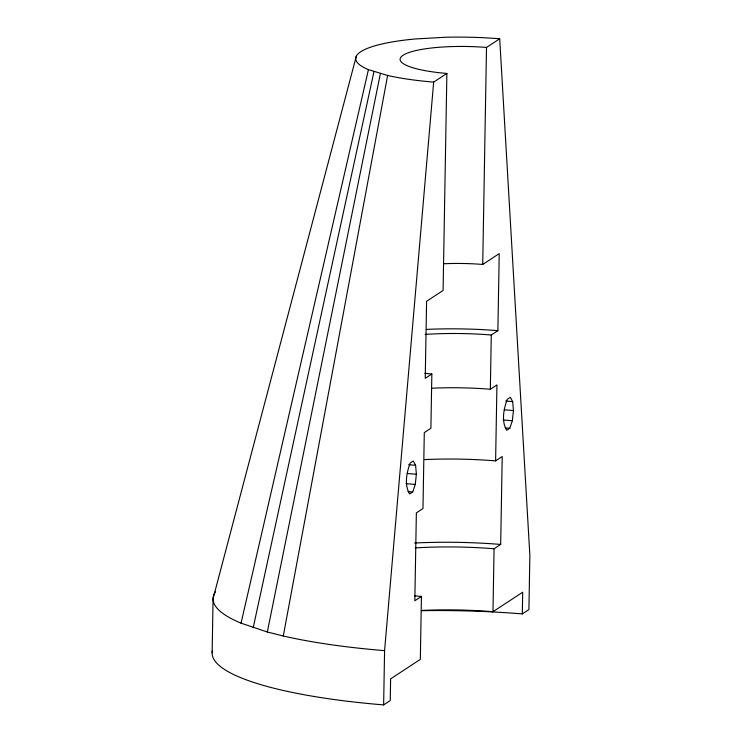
<?xml version="1.0" encoding="UTF-8"?>
<svg xmlns="http://www.w3.org/2000/svg" width="742" height="742" viewBox="0 0 742 742"><rect width="100%" height="100%" fill="white"/><g stroke="black" fill="none" stroke-linecap="round" stroke-linejoin="round"><path stroke-width="1.11" d="M212.138 652.774L213.084 598.525L356.336 56.142M212.398 650.771A244.183 51.189 1 0 0 383.633 704.9L384.579 650.641L433.671 82.102L446.879 73.439A66.594 13.959 1 0 1 403.119 55.223A66.594 13.959 1 0 1 486.502 47.442L499.709 38.779L529.862 555.322L528.916 609.581L522.312 613.912A221.979 46.533 1 0 0 421.4 610.694M414.63 595.826A122.087 25.59 1 0 0 421.428 596.429L420.334 659.369L390.617 678.865L390.236 700.569L383.633 704.9M424.906 373.365A99.892 20.943 1 0 0 431.844 373.996L430.898 428.255L424.294 432.586L422.968 508.539L416.364 512.87L414.824 600.77L421.428 596.429M446.879 73.439L443.095 290.456L426.585 301.289L425.24 378.327L431.844 373.996M444.059 263.753A66.594 13.959 1 0 1 482.717 264.458L486.502 47.442M432.345 388.196A99.892 20.943 1 0 1 490.332 389.253L491.278 335.004L497.882 330.672L499.227 253.625L482.717 264.458M422.105 610.406A122.087 25.59 1 0 1 492.976 611.705L494.07 548.774L500.674 544.442L502.213 456.543L495.61 460.875A122.087 25.59 1 0 0 424.739 459.586M495.61 460.875L496.936 384.922L490.332 389.253M522.312 613.912L522.693 592.209L492.976 611.705M415.27 484.433L416.383 474.24L415.603 465.299L413.229 461.014L410.168 463.017C406.672 472.626 404.084 484.73 409.63 493.977L412.691 491.965L415.27 484.433L406.06 483.673M512.342 420.742L513.455 410.549L512.676 401.608L510.311 397.313L507.25 399.326C503.744 408.935 501.165 421.039 506.703 430.286L509.763 428.273L512.342 420.742L503.132 419.981M283.277 636.005L387.63 75.452L368.431 69.618L241.039 623.169L267.324 631.989L283.277 636.005A244.183 51.189 1 0 0 384.579 650.641M267.324 631.989L380.377 73.625M253.198 627.695L373.959 71.677M505.766 401.042L512.676 401.608M504.245 409.797L513.455 410.549M505.163 427.902L509.763 428.273M408.694 464.733L415.603 465.299M407.173 473.489L416.383 474.24M408.081 491.594L412.691 491.965M241.039 623.169A244.183 51.189 1 0 1 215.412 591.884M433.671 82.102A110.994 23.262 1 0 1 387.63 75.452M368.431 69.618A110.994 23.262 1 0 1 415.121 38.974L445.868 37.239A110.994 23.262 1 0 1 499.709 38.779M414.667 543.014A144.291 30.246 1 0 1 500.674 544.442M415.242 547.902A122.087 25.59 1 0 1 494.07 548.774M425.175 334.392A99.892 20.943 1 0 1 491.278 335.004M427.012 329.374A122.087 25.59 1 0 1 497.882 330.672"/></g></svg>
